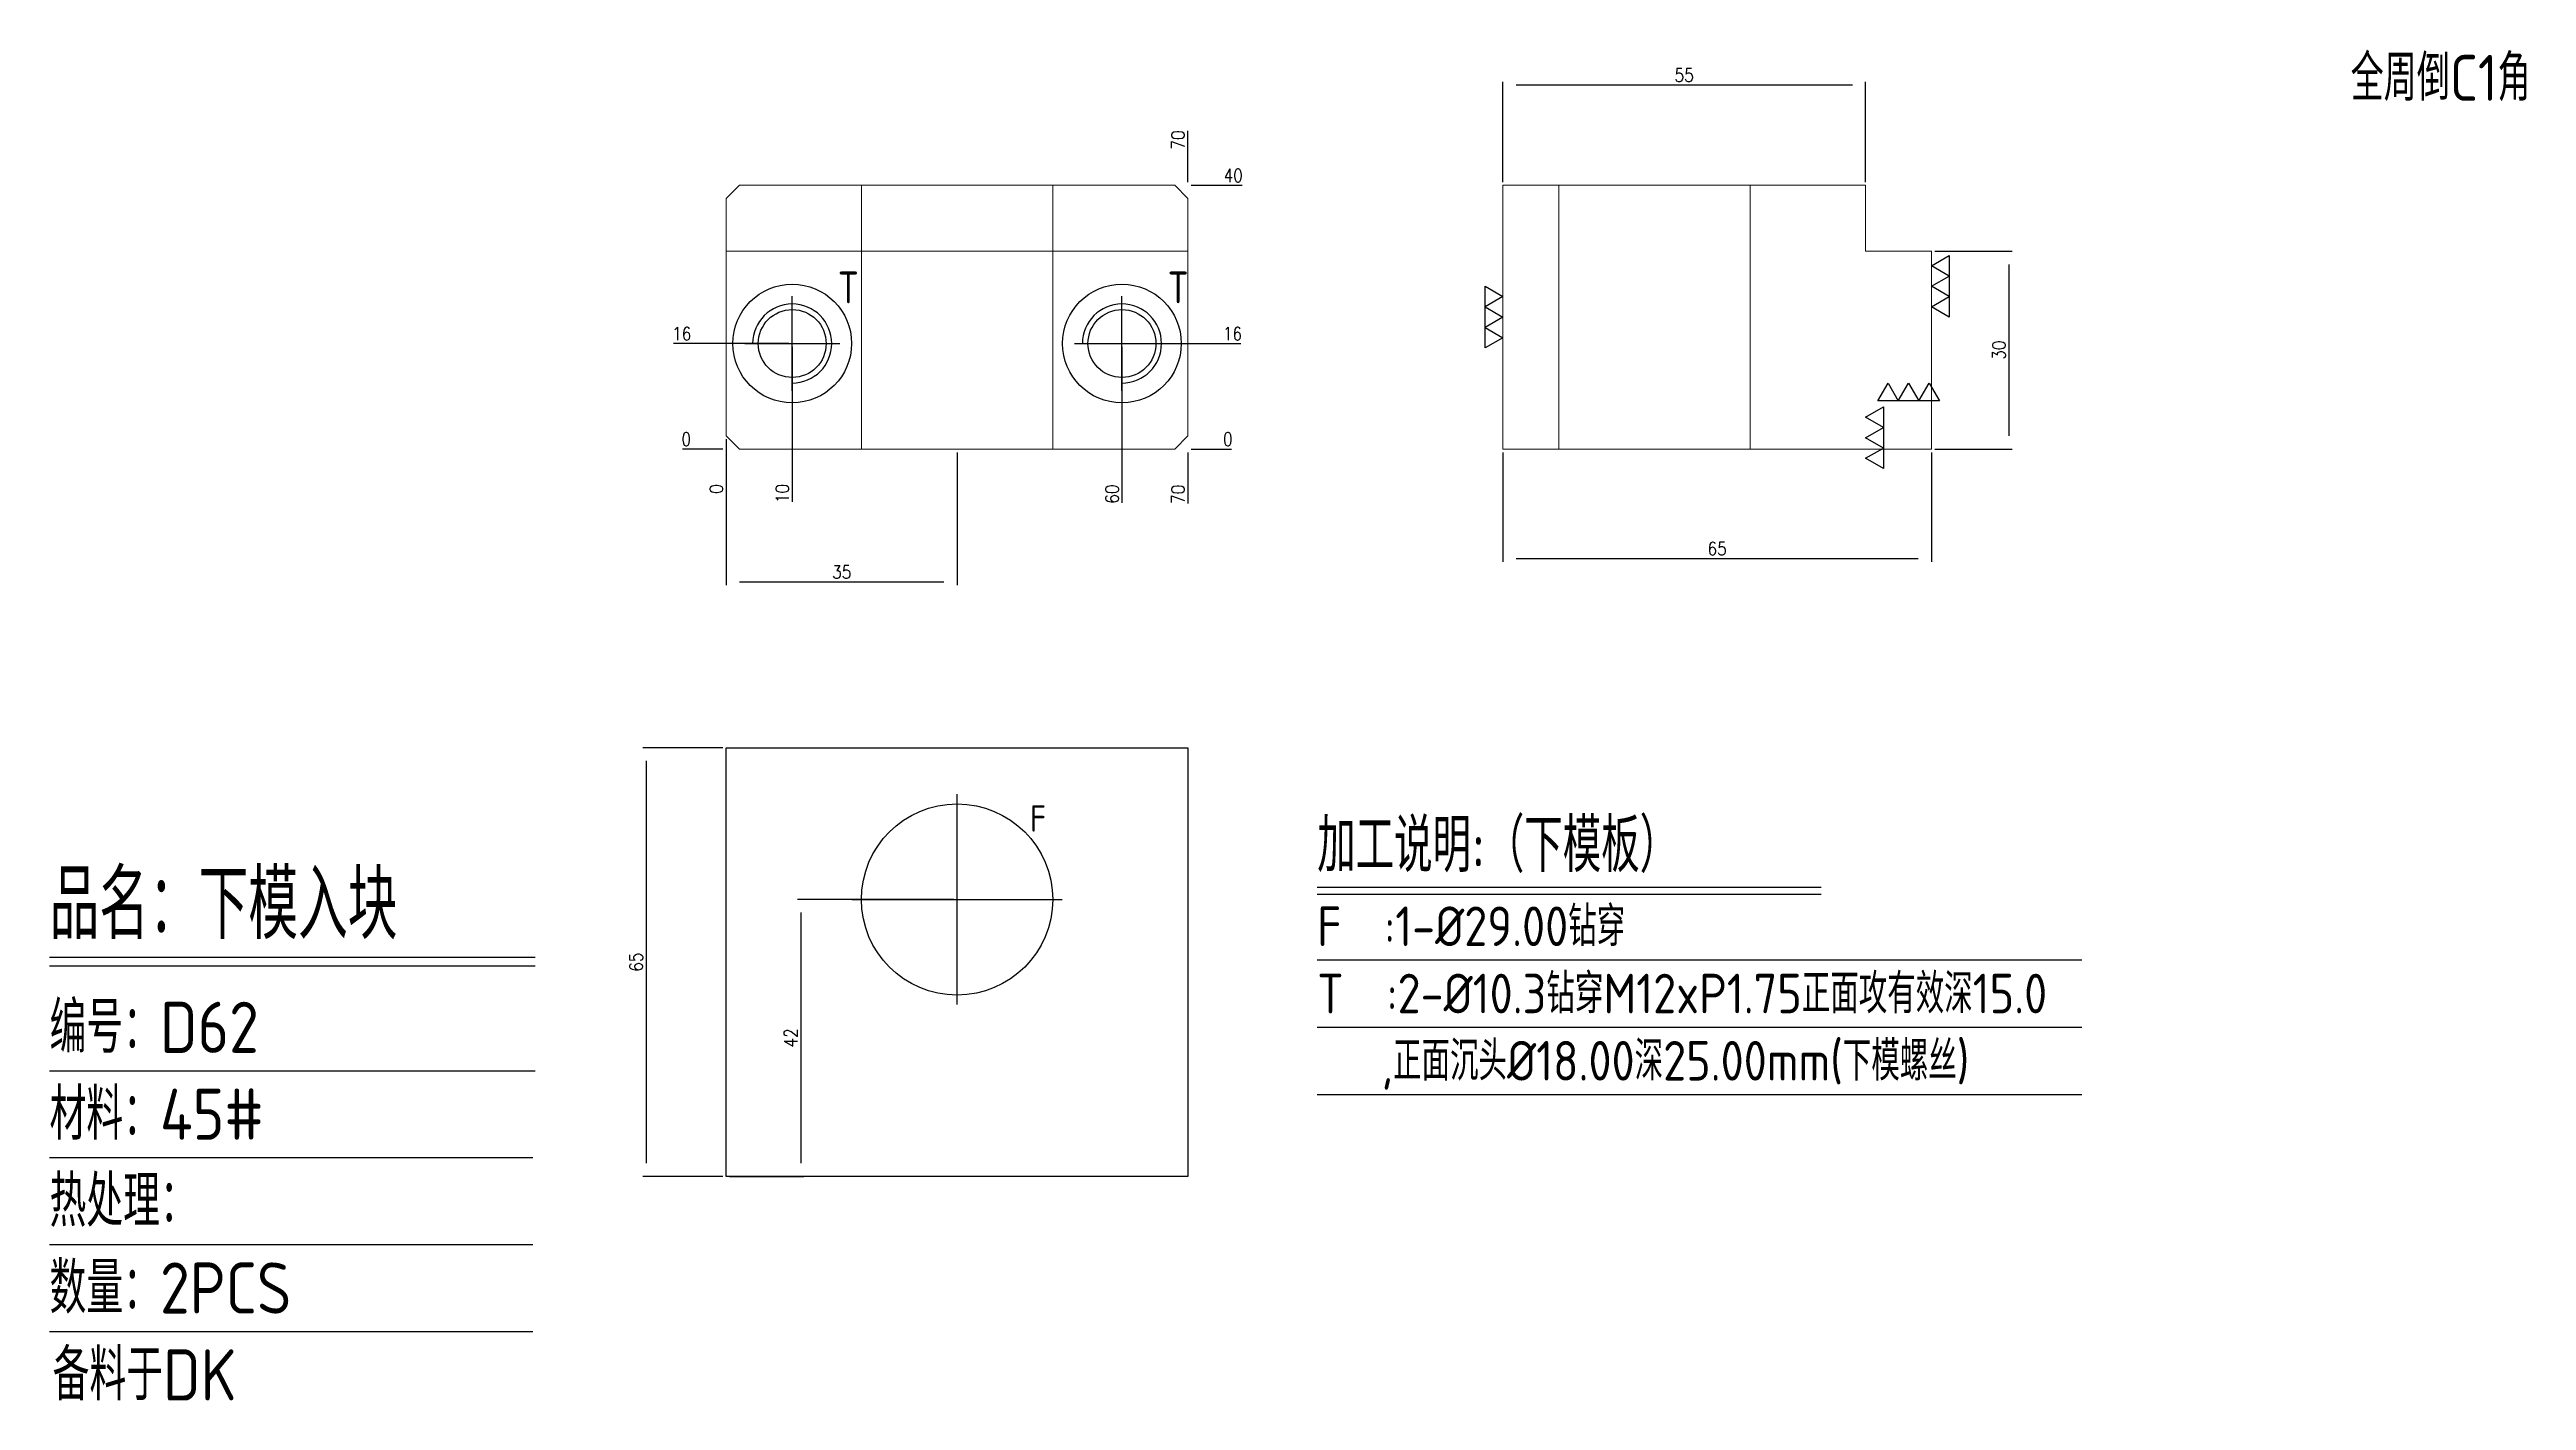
# Model space of a CAD drawing. Header units: millimetres. Extents: x 120917 to 121293, y -1088 to -883.
import ezdxf
from ezdxf.enums import TextEntityAlignment as Align

# ---------------------------------------------------------------- set-up
doc = ezdxf.new("R2010")
doc.units = ezdxf.units.MM
doc.linetypes.add('CENTER', pattern=[0])
doc.linetypes.add('HIDDEN', pattern=[0])
for name, color, linetype in [('DIE_P', 2, 'Continuous'), ('DIM', 4, 'Continuous'), ('TEXT', 4, 'Continuous')]:
    doc.layers.add(name, color=color, linetype=linetype)
doc.styles.add('gbenor', font='gbenor.shx', dxfattribs={"bigfont": 'gbcbig.shx'})
doc.styles.get("Standard").update_dxf_attribs({"font": 'txt.shx', "width": 0.85, "bigfont": 'ctxt.shx'})
doc.dimstyles.new('T-2-WX', dxfattribs={"dimtxt": 2, "dimasz": 2, "dimexe": 0.5, "dimexo": 0.5, "dimgap": 0.5, "dimtad": 1, "dimtxsty": 'Standard', "dimblk": 'OPEN30', "dimcen": 0, "dimazin": 3, "dimtfac": 1, "dimtmove": 0, "dimatfit": 3, "dimldrblk": 'OPEN30', "dimlwd": -1, "dimlwe": -1})

# ---------------------------------------------------------------- blocks, each defined once
blk = doc.blocks.new('*D7579')
at = {"layer": 'Defpoints', "color": 0}
for p in [(121019.57, -943.33), (121089.57, -943.33), (121094.57, -943.33)]:
    blk.add_point(p, dxfattribs=at)
at = {"layer": 'DIM', "color": 0}
blk.add_line((121090.07, -943.33), (121096.2, -943.33), dxfattribs=at)
at = {"layer": 'DIM', "color": 0, "insert": (121095.63, -941.83), "char_height": 2, "attachment_point": 5}
blk.add_mtext('0', dxfattribs=at)
blk = doc.blocks.new('_Open30')
blk = doc.blocks.new('*D7580')
at = {"layer": 'Defpoints', "color": 0}
for p in [(121079.57, -927.33), (121094.57, -927.33), (121019.57, -943.33)]:
    blk.add_point(p, dxfattribs=at)
at = {"layer": 'DIM', "color": 0}
blk.add_line((121080.07, -927.33), (121097.58, -927.33), dxfattribs=at)
at = {"layer": 'DIM', "color": 0, "insert": (121096.32, -925.83), "char_height": 2, "attachment_point": 5}
blk.add_mtext('16', dxfattribs=at)
blk = doc.blocks.new('*D7581')
at = {"layer": 'Defpoints', "color": 0}
for p in [(121089.57, -903.33), (121094.57, -903.33), (121019.57, -943.33)]:
    blk.add_point(p, dxfattribs=at)
at = {"layer": 'DIM', "color": 0}
blk.add_line((121090.07, -903.33), (121097.82, -903.33), dxfattribs=at)
at = {"layer": 'DIM', "color": 0, "insert": (121096.44, -901.83), "char_height": 2, "attachment_point": 5}
blk.add_mtext('40', dxfattribs=at)
blk = doc.blocks.new('*D7582')
at = {"layer": 'Defpoints', "color": 0}
for p in [(121014.57, -943.33), (121019.57, -943.33), (121019.57, -943.33)]:
    blk.add_point(p, dxfattribs=at)
at = {"layer": 'DIM', "color": 0}
blk.add_line((121019.07, -943.33), (121012.93, -943.33), dxfattribs=at)
at = {"layer": 'DIM', "color": 0, "insert": (121013.5, -941.83), "char_height": 2, "attachment_point": 5}
blk.add_mtext('0', dxfattribs=at)
blk = doc.blocks.new('*D7583')
at = {"layer": 'Defpoints', "color": 0}
for p in [(121014.57, -927.33), (121029.57, -927.33), (121019.57, -943.33)]:
    blk.add_point(p, dxfattribs=at)
at = {"layer": 'DIM', "color": 0}
blk.add_line((121029.07, -927.33), (121011.56, -927.33), dxfattribs=at)
at = {"layer": 'DIM', "color": 0, "insert": (121012.81, -925.83), "char_height": 2, "attachment_point": 5}
blk.add_mtext('16', dxfattribs=at)
blk = doc.blocks.new('*D7584')
at = {"layer": 'Defpoints', "color": 0}
for p in [(121019.57, -943.33), (121089.57, -943.33), (121089.57, -948.33)]:
    blk.add_point(p, dxfattribs=at)
at = {"layer": 'DIM', "color": 0}
blk.add_line((121089.57, -943.83), (121089.57, -951.58), dxfattribs=at)
at = {"layer": 'DIM', "color": 0, "insert": (121088.07, -950.2), "char_height": 2, "attachment_point": 5, "rotation": 90}
blk.add_mtext('70', dxfattribs=at)
blk = doc.blocks.new('*D7585')
at = {"layer": 'Defpoints', "color": 0}
for p in [(121079.57, -927.33), (121019.57, -943.33), (121079.57, -948.33)]:
    blk.add_point(p, dxfattribs=at)
at = {"layer": 'DIM', "color": 0}
blk.add_line((121079.57, -927.83), (121079.57, -951.5), dxfattribs=at)
at = {"layer": 'DIM', "color": 0, "insert": (121078.07, -950.16), "char_height": 2, "attachment_point": 5, "rotation": 90}
blk.add_mtext('60', dxfattribs=at)
blk = doc.blocks.new('*D7586')
at = {"layer": 'Defpoints', "color": 0}
for p in [(121029.57, -927.33), (121019.57, -943.33), (121029.57, -948.33)]:
    blk.add_point(p, dxfattribs=at)
at = {"layer": 'DIM', "color": 0}
blk.add_line((121029.57, -927.83), (121029.57, -951.34), dxfattribs=at)
at = {"layer": 'DIM', "color": 0, "insert": (121028.07, -950.08), "char_height": 2, "attachment_point": 5, "rotation": 90}
blk.add_mtext('10', dxfattribs=at)
blk = doc.blocks.new('*D7587')
at = {"layer": 'Defpoints', "color": 0}
for p in [(121019.57, -943.33), (121019.57, -943.33), (121019.57, -948.33)]:
    blk.add_point(p, dxfattribs=at)
at = {"layer": 'DIM', "color": 0}
blk.add_line((121019.57, -943.83), (121019.57, -949.96), dxfattribs=at)
at = {"layer": 'DIM', "color": 0, "insert": (121018.07, -949.39), "char_height": 2, "attachment_point": 5, "rotation": 90}
blk.add_mtext('0', dxfattribs=at)
blk = doc.blocks.new('*D7588')
at = {"layer": 'Defpoints', "color": 0}
for p in [(121089.57, -898.33), (121089.57, -903.33), (121019.57, -943.33)]:
    blk.add_point(p, dxfattribs=at)
at = {"layer": 'DIM', "color": 0}
blk.add_line((121089.57, -902.83), (121089.57, -895.07), dxfattribs=at)
at = {"layer": 'DIM', "color": 0, "insert": (121088.07, -896.45), "char_height": 2, "attachment_point": 5, "rotation": 90}
blk.add_mtext('70', dxfattribs=at)
blk = doc.blocks.new('*D7589')
at = {"layer": 'Defpoints', "color": 0}
for p in [(121137.32, -943.33), (121202.32, -943.33), (121202.32, -959.94)]:
    blk.add_point(p, dxfattribs=at)
at = {"layer": 'DIM', "color": 0}
for p, q in [((121137.32, -943.83), (121137.32, -960.44)), ((121202.32, -943.83), (121202.32, -960.44)), ((121139.32, -959.94), (121200.32, -959.94))]:
    blk.add_line(p, q, dxfattribs=at)
at = {"layer": 'DIM', "color": 0, "insert": (121169.82, -958.44), "char_height": 2, "attachment_point": 5}
blk.add_mtext('65', dxfattribs=at)
blk = doc.blocks.new('*D7590')
at = {"layer": 'Defpoints', "color": 0}
for p in [(121137.32, -888.12), (121137.32, -903.33), (121192.32, -903.33)]:
    blk.add_point(p, dxfattribs=at)
at = {"layer": 'DIM', "color": 0}
for p, q in [((121137.32, -902.83), (121137.32, -887.62)), ((121190.32, -888.12), (121139.32, -888.12)), ((121192.32, -902.83), (121192.32, -887.62))]:
    blk.add_line(p, q, dxfattribs=at)
at = {"layer": 'DIM', "color": 0, "insert": (121164.82, -886.62), "char_height": 2, "attachment_point": 5}
blk.add_mtext('55', dxfattribs=at)
blk = doc.blocks.new('*D7591')
at = {"layer": 'Defpoints', "color": 0}
for p in [(121202.32, -913.33), (121202.32, -943.33), (121214.05, -943.33)]:
    blk.add_point(p, dxfattribs=at)
at = {"layer": 'DIM', "color": 0}
for p, q in [((121202.82, -913.33), (121214.55, -913.33)), ((121214.05, -915.33), (121214.05, -941.33)), ((121202.82, -943.33), (121214.55, -943.33))]:
    blk.add_line(p, q, dxfattribs=at)
at = {"layer": 'DIM', "color": 0, "insert": (121212.55, -928.33), "char_height": 2, "attachment_point": 5, "rotation": 90}
blk.add_mtext('30', dxfattribs=at)
blk = doc.blocks.new('*D7592')
at = {"layer": 'Defpoints', "color": 0}
for p in [(121019.57, -988.64), (121007.41, -1053.64), (121019.57, -1053.64)]:
    blk.add_point(p, dxfattribs=at)
at = {"layer": 'DIM', "color": 0}
for p, q in [((121019.07, -988.64), (121006.91, -988.64)), ((121007.41, -990.64), (121007.41, -1051.64)), ((121019.07, -1053.64), (121006.91, -1053.64))]:
    blk.add_line(p, q, dxfattribs=at)
at = {"layer": 'DIM', "color": 0, "insert": (121005.91, -1021.14), "char_height": 2, "attachment_point": 5, "rotation": 90}
blk.add_mtext('65', dxfattribs=at)
blk = doc.blocks.new('*D7593')
at = {"layer": 'Defpoints', "color": 0}
for p in [(121054.57, -1011.64), (121019.57, -1053.64), (121030.85, -1053.64)]:
    blk.add_point(p, dxfattribs=at)
at = {"layer": 'DIM', "color": 0, "linetype": 'Continuous'}
for p, q in [((121054.07, -1011.64), (121030.35, -1011.64)), ((121030.85, -1013.64), (121030.85, -1051.64)), ((121020.07, -1053.64), (121031.35, -1053.64))]:
    blk.add_line(p, q, dxfattribs=at)
at = {"layer": 'DIM', "color": 0, "insert": (121029.35, -1032.64), "char_height": 2, "attachment_point": 5, "rotation": 90}
blk.add_mtext('42', dxfattribs=at)
blk = doc.blocks.new('*D7594')
at = {"layer": 'Defpoints', "color": 0}
for p in [(121019.57, -941.33), (121054.57, -943.33), (121054.57, -963.47)]:
    blk.add_point(p, dxfattribs=at)
at = {"layer": 'DIM', "color": 0, "linetype": 'Continuous'}
for p, q in [((121019.57, -941.83), (121019.57, -963.97)), ((121054.57, -943.83), (121054.57, -963.97)), ((121021.57, -963.47), (121052.57, -963.47))]:
    blk.add_line(p, q, dxfattribs=at)
at = {"layer": 'DIM', "color": 0, "insert": (121037.07, -961.97), "char_height": 2, "attachment_point": 5}
blk.add_mtext('35', dxfattribs=at)

msp = doc.modelspace()

# ---------------------------------------------------------------- linework, layer by layer
at = {"layer": 'DIE_P', "linetype": 'HIDDEN', "lineweight": 18}
msp.add_line((121019.566, -913.325), (121089.566, -913.325), dxfattribs=at)
at = {"layer": 'DIE_P'}
for p, q in [((121029.566, -934.525), (121029.566, -920.125)), ((121079.566, -934.525), (121079.566, -920.125)), ((121022.366, -927.325), (121036.766, -927.325)), ((121072.366, -927.325), (121086.766, -927.325))]:
    msp.add_line(p, q, dxfattribs=at)
at = {"layer": 'DIE_P', "color": 4, "linetype": 'CENTER'}
for p, q in [((121054.566, -1027.592), (121054.566, -995.692)), ((121038.616, -1011.642), (121070.516, -1011.642))]:
    msp.add_line(p, q, dxfattribs=at)
at = {"layer": 'DIE_P', "lineweight": 18}
for points in [[(121089.566, -905.325), (121089.566, -941.325), (121087.566, -943.325), (121021.566, -943.325), (121019.566, -941.325), (121019.566, -905.325), (121021.566, -903.325), (121087.566, -903.325)], [(121192.32, -903.325), (121137.32, -903.325), (121137.32, -943.325), (121202.32, -943.325), (121202.32, -913.325), (121192.32, -913.325)]]:
    msp.add_lwpolyline(points, close=True, dxfattribs=at)
at = {"layer": 'DIE_P', "linetype": 'HIDDEN', "lineweight": 18}
for points in [[(121040.066, -943.325), (121040.066, -903.325)], [(121069.066, -943.325), (121069.066, -903.325)], [(121145.82, -943.325), (121145.82, -903.325)], [(121174.82, -943.325), (121174.82, -903.325)]]:
    msp.add_lwpolyline(points, dxfattribs=at)
at = {"layer": 'DIE_P'}
for centre, radius in [((121029.566, -927.325), 9), ((121079.566, -927.325), 9), ((121029.566, -927.325), 5.15), ((121079.566, -927.325), 5.15)]:
    msp.add_circle(centre, radius, dxfattribs=at)
at = {"layer": 'DIE_P', "linetype": 'Continuous'}
msp.add_circle((121054.566, -1011.642), 14.5, dxfattribs=at)
at = {"layer": 'DIE_P'}
for centre in [(121029.566, -927.325), (121079.566, -927.325)]:
    msp.add_arc(centre, 6, 270, 180, dxfattribs=at)
at = {"layer": 'DIM', "color": 4, "linetype": 'Continuous', "lineweight": 25}
for p, q in [((120916.953, -1020.371), (120990.572, -1020.371)), ((120916.953, -1021.728), (120990.572, -1021.728)), ((120916.953, -1037.622), (120990.572, -1037.622)), ((120916.953, -1050.802), (120990.252, -1050.802)), ((120916.953, -1063.982), (120990.252, -1063.982)), ((120916.953, -1077.162), (120990.252, -1077.162))]:
    msp.add_line(p, q, dxfattribs=at)
at = {"layer": 'TEXT', "color": 3, "linetype": 'Continuous'}
for p, q in [((121109.169, -1009.798), (121185.569, -1009.798)), ((121109.169, -1010.848), (121185.569, -1010.848)), ((121109.169, -1020.808), (121225.12, -1020.808)), ((121109.169, -1031.008), (121225.12, -1031.008)), ((121109.169, -1041.208), (121225.12, -1041.208))]:
    msp.add_line(p, q, dxfattribs=at)
at = {"layer": 'TEXT'}
for points in [[(121205.02, -923.325), (121202.32, -921.767), (121205.02, -920.208), (121202.32, -918.649), (121205.02, -917.09), (121202.32, -915.531), (121205.02, -913.972), (121205.02, -923.325)], [(121134.62, -918.649), (121137.32, -920.208), (121134.62, -921.767), (121137.32, -923.325), (121134.62, -924.884), (121137.32, -926.443), (121134.62, -928.002), (121134.62, -918.649)], [(121194.173, -936.025), (121195.732, -933.325), (121197.291, -936.025), (121198.85, -933.325), (121200.408, -936.025), (121201.967, -933.325), (121203.526, -936.025), (121194.173, -936.025)], [(121195.02, -946.293), (121192.32, -944.734), (121195.02, -943.175), (121192.32, -941.616), (121195.02, -940.057), (121192.32, -938.499), (121195.02, -936.94), (121195.02, -946.293)]]:
    msp.add_lwpolyline(points, close=True, dxfattribs=at)
at = {"layer": 'TEXT', "color": 2}
msp.add_lwpolyline([(121019.566, -988.642), (121089.566, -988.642), (121089.566, -1053.642), (121019.566, -1053.642)], close=True, dxfattribs=at)

# ---------------------------------------------------------------- texts
at = {"layer": 'DIM', "color": 3, "linetype": 'Continuous', "lineweight": 25, "style": 'gbenor'}
for s, height, p in [('品名：下模入块', 10.4667, (120916.953, -1017.657)), ('编号：D62', 7.7531, (120916.953, -1034.908)), ('材料：45#', 7.7531, (120916.953, -1048.088)), ('热处理： ', 7.7531, (120916.953, -1061.268)), ('数量：2PCS', 7.7531, (120916.953, -1074.449)), ('备料于DK', 7.7531, (120917.425, -1087.629))]:
    msp.add_text(s, height=height, dxfattribs=at).set_placement(p)
at = {"layer": 'TEXT', "color": 4, "lineweight": 18, "style": 'gbenor'}
msp.add_text('全周倒C1角', height=6.9635, dxfattribs=at).set_placement((121265.882, -890.515))
at = {"layer": 'TEXT', "color": 4, "linetype": 'Continuous', "style": 'gbenor'}
for s, height, p in [('T', 4.8, (121038.075, -918.817)), ('T', 4.8, (121088.087, -918.814)), ('F', 4, (121066.846, -999.362))]:
    msp.add_text(s, height=height, dxfattribs=at).set_placement(p, align=Align.MIDDLE_CENTER)
for s, height, p in [('加工说明:（下模板）', 8.1, (121109.169, -1007.488)), ('F  :1-%%c29.00钻穿', 6, (121109.169, -1018.708)), ('T  :2-%%C10.3钻穿M12xP1.75正面攻有效深15.0', 6, (121109.169, -1028.908)), ('   ,正面沉头%%C18.00深25.00mm(下模螺丝)', 6, (121109.169, -1039.108))]:
    msp.add_text(s, height=height, dxfattribs=at).set_placement(p)

# ---------------------------------------------------------------- dimensions: what is measured, and where the dimension line sits
at = {"layer": 'DIM', "color": 94}
for base, p1, p2, picture, middle in [((121137.32, -888.116), (121192.32, -903.325), (121137.32, -903.325), '*D7590', (121164.82, -886.616)), ((121202.32, -959.937), (121137.32, -943.325), (121202.32, -943.325), '*D7589', (121169.82, -958.437))]:
    dim = msp.add_linear_dim(base=base, p1=p1, p2=p2, dimstyle='T-2-WX', dxfattribs=at)
    dim.commit()
    dim.dimension.update_dxf_attribs({"geometry": picture, "text_midpoint": middle})
for feature_location, offset, dtype, origin, picture, middle in [((121089.566, -903.325), (0, 5), 1, (121019.566, -943.325), '*D7588', (121088.066, -896.449)), ((121089.566, -903.325), (5, 0), 0, (121019.566, -943.325), '*D7581', (121096.442, -901.825)), ((121029.566, -927.325), (-15, 0), 0, (121019.566, -943.325), '*D7583', (121012.811, -925.825)), ((121079.566, -927.325), (15, 0), 0, (121019.566, -943.325), '*D7580', (121096.321, -925.825)), ((121079.566, -927.325), (0, -21), 1, (121019.566, -943.325), '*D7585', (121078.066, -950.161)), ((121029.566, -927.325), (0, -21), 1, (121019.566, -943.325), '*D7586', (121028.066, -950.08)), ((121019.566216338, -943.325486168), (-5, 0), 0, (121019.566216338, -943.325486168), '*D7582', (121013.499549671, -941.825486168)), ((121089.566216338, -943.325486168), (5, 0), 0, (121019.566216338, -943.325486168), '*D7579', (121095.632883005, -941.825486168)), ((121019.566216338, -943.325486168), (0, -5), 1, (121019.566216338, -943.325486168), '*D7587', (121018.066216338, -949.392152835)), ((121089.566, -943.325), (0, -5), 1, (121019.566, -943.325), '*D7584', (121088.066, -950.202))]:
    dim = msp.add_ordinate_dim(feature_location=feature_location, offset=offset, dtype=dtype, origin=origin, dimstyle='T-2-WX', dxfattribs=at)
    dim.commit()
    dim.dimension.update_dxf_attribs({"geometry": picture, "text_midpoint": middle})
dim = msp.add_linear_dim(base=(121214.046, -943.325), p1=(121202.32, -913.325), p2=(121202.32, -943.325), angle=270, dimstyle='T-2-WX', dxfattribs=at)
dim.commit()
dim.dimension.update_dxf_attribs({"geometry": '*D7591', "text_midpoint": (121212.546, -928.325)})
at = {"layer": 'DIM', "linetype": 'Continuous'}
dim = msp.add_linear_dim(base=(121054.566, -963.472), p1=(121019.566, -941.325), p2=(121054.566, -943.325), dimstyle='T-2-WX', dxfattribs=at)
dim.commit()
dim.dimension.update_dxf_attribs({"geometry": '*D7594', "text_midpoint": (121037.066, -961.972)})
at = {"layer": 'DIM'}
dim = msp.add_linear_dim(base=(121007.412, -1053.642), p1=(121019.566, -988.642), p2=(121019.566, -1053.642), angle=90, dimstyle='T-2-WX', dxfattribs=at)
dim.commit()
dim.dimension.update_dxf_attribs({"geometry": '*D7592', "text_midpoint": (121007.412, -1021.142), "dimtype": 160})
at = {"layer": 'DIM', "linetype": 'Continuous'}
dim = msp.add_linear_dim(base=(121030.851, -1053.642), p1=(121054.566, -1011.642), p2=(121019.566, -1053.642), angle=90, dimstyle='T-2-WX', dxfattribs=at)
dim.commit()
dim.dimension.update_dxf_attribs({"geometry": '*D7593', "text_midpoint": (121029.351, -1032.642)})

doc.saveas('drawing.dxf')
